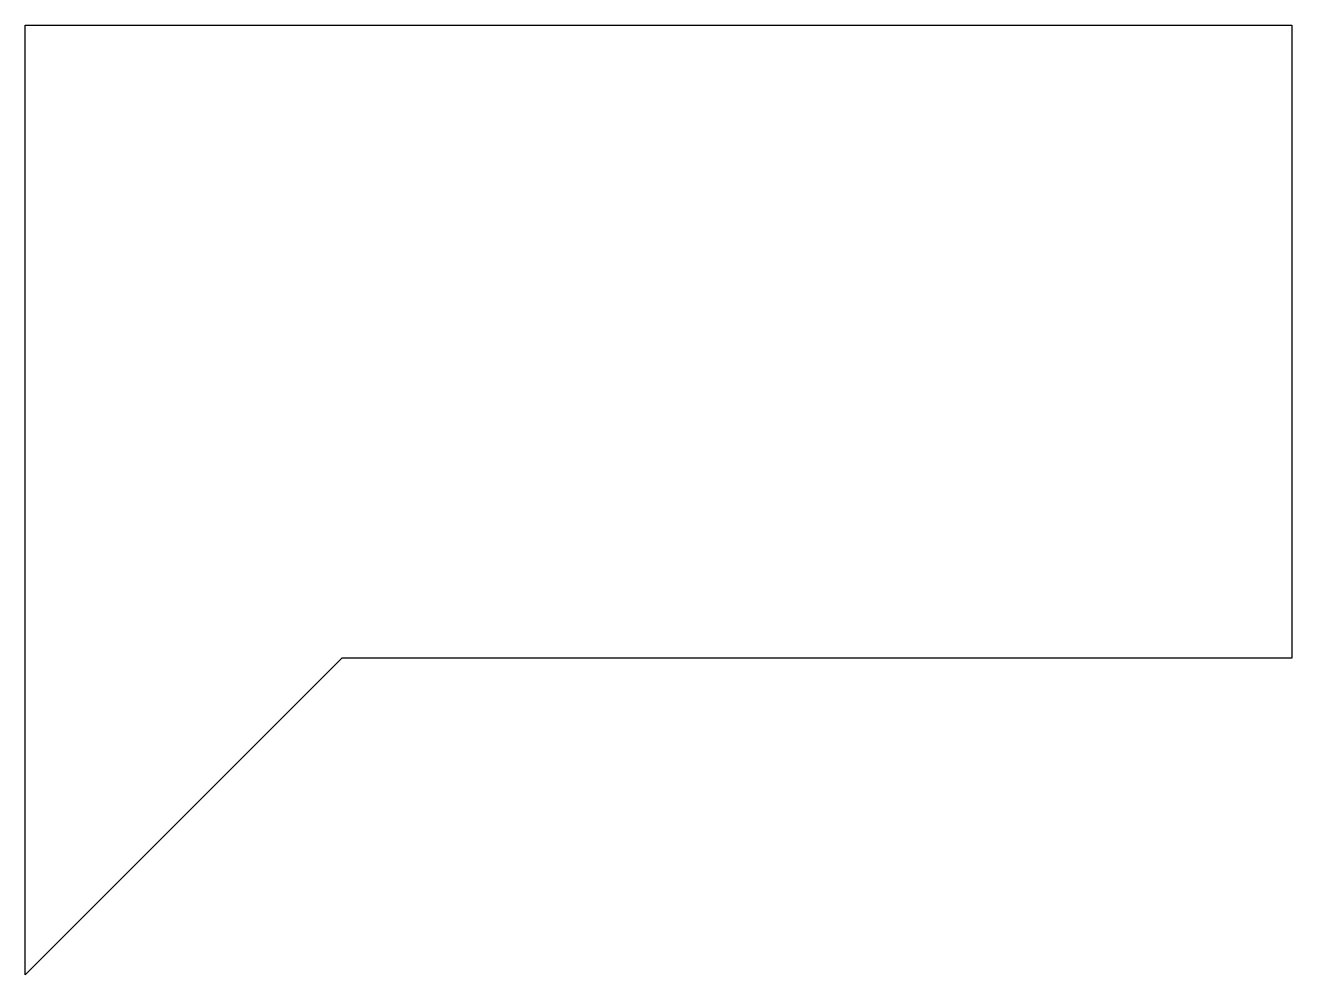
# Model space of a CAD drawing. Header units: millimetres. Extents: x 0 to 2, y -1.5 to 0.
import ezdxf

# ---------------------------------------------------------------- set-up
doc = ezdxf.new("R2010")
doc.units = ezdxf.units.MM
doc.layers.get('0').update_dxf_attribs({"linetype": 'CONTINUOUS'})

msp = doc.modelspace()

# ---------------------------------------------------------------- linework, layer by layer
for p, q in [((0, 0), (2, 0)), ((0, -1.5), (0, 0)), ((2, 0), (2, -1)), ((0.5, -1), (0, -1.5)), ((2, -1), (0.5, -1))]:
    msp.add_line(p, q)

doc.saveas('drawing.dxf')
